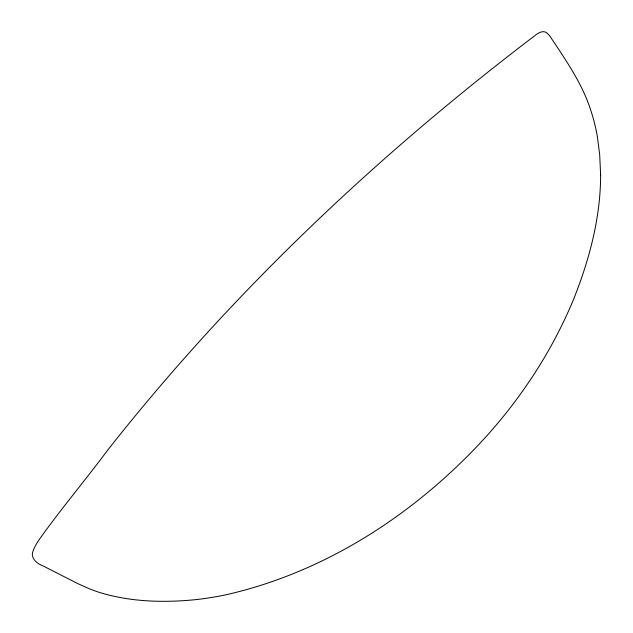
<?xml version="1.0" encoding="UTF-8"?>
<svg xmlns="http://www.w3.org/2000/svg" width="633" height="633" viewBox="0 0 633 633"><rect width="100%" height="100%" fill="white"/><g stroke="black" fill="none" stroke-linecap="round" stroke-linejoin="round"><path stroke-width="0.95" d="M600.63 174.993C600.582 218.179 589.109 260.701 573.094 300.525A521.283 492.957 40.4 0 1 550.441 347.066A512.089 485.448 39.9 0 1 525.39 387.064C500.394 423.311 470.256 455.736 437.023 484.561A629.882 579.187 44.6 0 1 397.88 515.563C346.742 552.443 288.624 580.429 227.049 594.545A290.618 268.796 6.3 0 1 194.624 599.752C164.825 602.656 134.251 601.951 105.213 594.118A126.624 111.305 1.1 0 1 89.372 588.761L77.709 583.571L42.743 565.76C36.777 563.671 29.917 557.713 33.145 550.805C34.411 547.149 36.461 543.834 38.494 540.558C60.491 509.557 85.091 480.463 107.808 449.976C231.219 293.134 377.418 155.14 536.214 34.609C538.952 32.702 542.426 30.613 545.828 32.243A8.648 7.857 -64.4 0 1 546.58 32.671L549.555 35.614C565.538 59.763 582.692 83.896 591.285 111.906A189.045 180.263 -47.5 0 1 597.354 136.506L599.688 154.745L600.63 174.993"/></g></svg>
